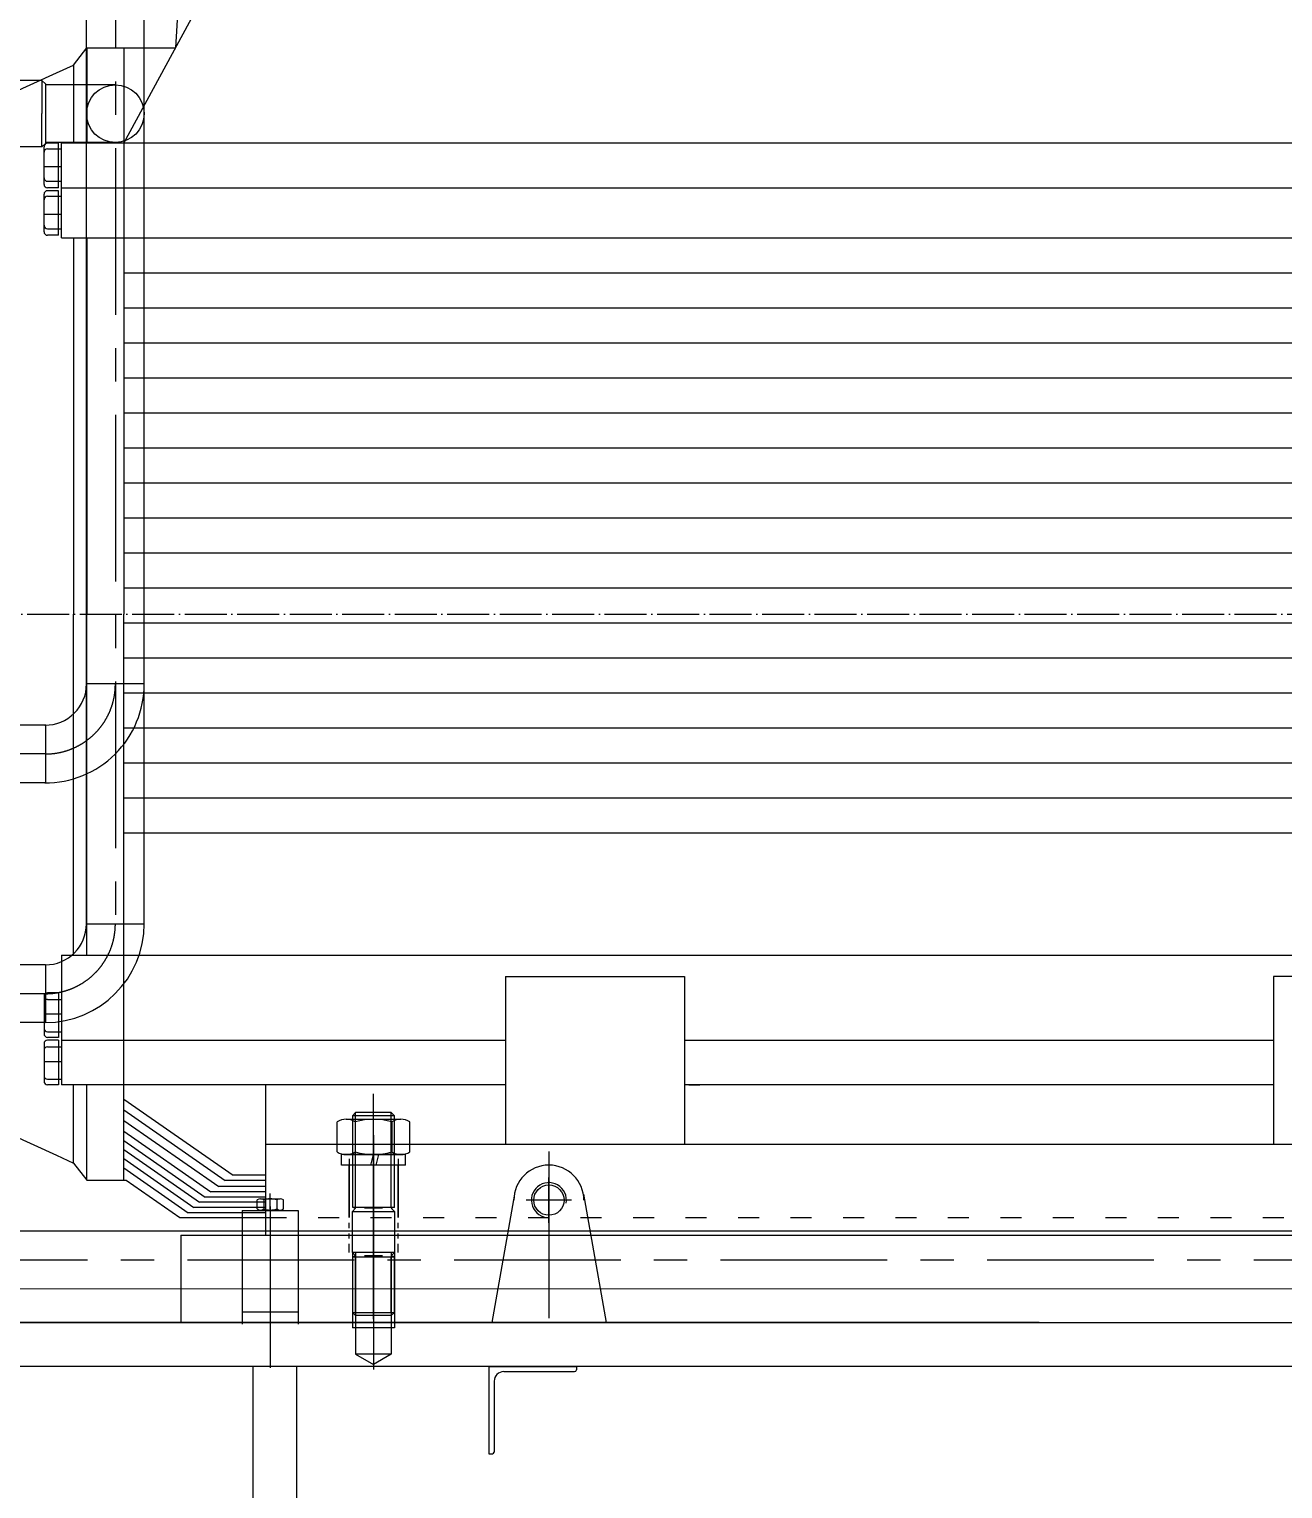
# Model space of a CAD drawing. Header units: millimetres. Extents: x 2 to 559190, y 2 to 426051.
# Drawn here: x 485966 to 504166, y 227083 to 248273 of the extents above; entities that cross this region are included whole.
import ezdxf

# ---------------------------------------------------------------- set-up
doc = ezdxf.new("R2010")
doc.units = ezdxf.units.MM
doc.header["$LTSCALE"] = 25.4
for name, pattern in [('ACAD_ISO03W100', [30, 12, -18]), ('ACAD_ISO04W100', [30, 24, -3, 0, -3]), ('CENTER', [50.8, 31.75, -6.35, 6.35, -6.35]), ('EB_DASH', [6, 3, -3]), ('EB_DASHDOTDOT', [45, 30, -3, 3, -3, 3, -3])]:
    doc.linetypes.add(name, pattern=pattern)
doc.layers.get('Defpoints').update_dxf_attribs({"lineweight": 5})
for name, color, linetype, lineweight in [('CAXA0', 7, 'Continuous', 5), ('CAXA1', 5, 'CENTER', 5), ('CAXA2', 6, 'EB_DASH', 5), ('图层1', 1, 'ACAD_ISO04W100', 5)]:
    doc.layers.add(name, color=color, linetype=linetype, lineweight=lineweight)
doc.styles.add('Roman', font='arial.ttf')
doc.styles.get("Standard").update_dxf_attribs({"font": 'arial.ttf'})
doc.dimstyles.new('ISO-25', dxfattribs={"dimscale": 30, "dimtxt": 38.1, "dimasz": 38.1, "dimexe": 50.8, "dimexo": 50.8, "dimgap": 15.875, "dimtad": 1, "dimtih": 1, "dimtoh": 1, "dimdec": 1, "dimlfac": 0.03937, "dimdsep": 46, "dimtxsty": 'Standard', "dimcen": 63.5, "dimclrd": 7, "dimclre": 7, "dimclrt": 7, "dimadec": 0, "dimazin": 0, "dimtfac": 1, "dimtdec": 1, "dimtmove": 0, "dimatfit": 3, "dimfxl": 25.4, "dimlwd": 5, "dimlwe": 5, "dimarcsym": 0})

# ---------------------------------------------------------------- blocks, each defined once
blk = doc.blocks.new('*D8')
at = {"color": 7, "linetype": 'Continuous', "lineweight": 5, "transparency": 16777216}
for p, q in [((518805, 231992), (518805, 202391)), ((409178, 226828), (409178, 202391)), ((410321, 203915), (517662, 203915))]:
    blk.add_line(p, q, dxfattribs=at)
at = {"color": 7, "transparency": 16777216}
for points in [[(410321, 204106), (410321, 203725), (409178, 203915)], [(517662, 204106), (517662, 203725), (518805, 203915)]]:
    blk.add_solid(points, dxfattribs=at)
at = {"layer": 'Defpoints', "color": 0, "transparency": 16777216}
for p in [(518805, 233516), (409178, 228352), (518805, 203915)]:
    blk.add_point(p, dxfattribs=at)
at = {"color": 7, "lineweight": 5, "transparency": 16777216, "insert": (462020, 206487), "char_height": 4191, "attachment_point": 5, "style": 'Roman'}
blk.add_mtext('B', dxfattribs=at)

msp = doc.modelspace()

# ---------------------------------------------------------------- linework, layer by layer
at = {"layer": 'CAXA0', "color": 7, "linetype": 'Continuous', "lineweight": 5}
for p, q in [((486798.26, 235285.28), (486798.26, 262028.81)), ((487636.46, 235285.28), (487636.46, 262028.81)), ((486150.53, 247528.77), (485782.23, 247528.77)), ((486201.33, 247478.66), (486150.53, 247529.46)), ((486150.53, 247529.46), (486150.53, 247046.86)), ((486201.33, 247478.66), (486150.53, 247529.46)), ((486201.33, 247478.66), (486201.33, 246615.06)), ((487217.33, 247465.96), (486201.33, 247465.96)), ((486150.53, 246564.26), (486150.53, 247046.86)), ((486150.53, 246563.57), (485782.23, 246563.57)), ((486201.33, 246615.06), (486150.53, 246564.26)), ((487217.33, 246627.76), (486201.33, 246627.76)), ((487636.46, 238766.53), (486798.26, 238766.53)), ((486205.82, 238169.62), (485527.7, 238169.62)), ((486201.33, 238169.6), (486201.33, 237331.43)), ((486208.29, 237331.42), (485528.81, 237331.42)), ((486798.23, 235285.97), (487636.46, 235285.97)), ((486201.33, 234689.07), (478138.24, 234689.07)), ((486201.33, 234689.07), (486201.33, 233850.87)), ((486201.33, 233850.87), (478138.24, 233850.87)), ((490658.81, 232497.74), (490704.53, 232543.46)), ((491268.41, 232497.74), (490658.81, 232497.74)), ((490658.81, 232497.74), (490658.81, 231171.86)), ((490704.53, 231171.86), (490704.53, 232543.46)), ((491222.69, 232543.46), (490704.53, 232543.46)), ((491222.69, 231171.86), (491222.69, 232543.46)), ((491268.41, 232497.74), (491222.69, 232543.46)), ((491268.41, 231171.86), (491268.41, 232497.74)), ((490437.01, 231972.79), (490437.01, 232408.01)), ((490569, 232446.94), (491360.89, 232446.94)), ((490700.98, 232408.01), (490700.98, 231972.79)), ((491228.91, 232408.01), (491228.91, 231972.79)), ((491492.87, 231972.79), (491492.87, 232408.01)), ((491427.1, 231933.86), (490500, 231933.86)), ((490500, 231781.46), (490500, 231933.86)), ((490569, 231933.86), (491360.89, 231933.86)), ((490929.39, 231801.18), (490964.94, 231933.86)), ((491003, 231781.46), (491043.83, 231933.86)), ((491427.1, 231781.46), (491427.1, 231933.86)), ((491427.1, 231781.46), (490500, 231781.46)), ((490924.11, 231781.46), (490929.39, 231801.18)), ((489275.22, 231144.81), (489275.22, 231276.8)), ((489322.88, 231292.08), (489608.84, 231292.08)), ((489370.54, 231276.8), (489370.54, 231144.81)), ((489561.18, 231276.8), (489561.18, 231144.81)), ((489656.5, 231144.81), (489656.5, 231276.8)), ((493010.67, 231361.73), (492681.61, 229495.53)), ((494011.24, 231361.73), (494340.3, 229495.53)), ((489059.04, 231123.58), (489871.84, 231123.58)), ((489059.04, 231123.58), (489059.04, 229472.78)), ((489322.88, 231129.52), (489608.84, 231129.52)), ((489871.84, 231123.58), (489871.84, 229472.78)), ((490658.81, 231171.86), (491268.41, 231171.86)), ((490658.81, 231171.86), (490704.53, 231155.99)), ((490658.81, 231108.36), (490704.53, 231155.99)), ((490658.81, 230511.46), (490658.81, 231108.36)), ((490658.81, 231108.36), (491268.41, 231108.36)), ((491093.15, 231155.99), (490834.07, 231155.99)), ((491268.41, 231171.86), (491222.69, 231155.99)), ((491268.41, 231108.36), (491222.69, 231155.99)), ((491268.41, 231108.36), (491268.41, 230511.46)), ((481338.25, 230829.05), (509682.24, 230824.61)), ((488169.7, 230765.46), (488169.7, 229495.53)), ((488169.7, 230765.46), (508261.11, 230765.46)), ((490658.81, 230511.46), (490658.81, 229420.56)), ((491268.41, 230511.46), (490658.81, 230511.46)), ((490704.53, 230463.84), (490658.81, 230511.46)), ((490658.81, 230447.96), (490704.53, 230463.84)), ((490658.81, 230447.96), (491268.41, 230447.96)), ((490658.81, 230447.96), (490658.81, 229642.78)), ((490704.53, 230511.46), (490704.53, 229038.29)), ((490704.53, 229642.78), (490704.53, 230447.96)), ((491093.15, 230463.84), (490834.07, 230463.84)), ((491222.69, 230511.46), (491222.69, 229038.29)), ((491222.69, 230463.84), (491268.41, 230511.46)), ((491268.41, 230447.96), (491222.69, 230463.84)), ((491222.69, 229642.78), (491222.69, 230447.96)), ((491268.41, 230511.46), (491268.41, 229420.56)), ((491268.41, 229642.78), (491268.41, 230447.96)), ((481338.25, 229990.85), (509682.24, 229986.41)), ((500628.07, 229495.52), (465081.18, 229495.52)), ((472714.39, 229495.52), (508261.29, 229495.52)), ((480194.23, 229495.53), (513849.17, 229495.53)), ((489059.04, 229650.38), (489871.84, 229650.38)), ((490658.81, 229642.78), (491268.41, 229642.78)), ((490704.53, 229597.06), (490658.81, 229642.78)), ((490704.53, 229642.78), (490704.53, 229597.06)), ((491222.69, 229597.06), (490704.53, 229597.06)), ((491222.69, 229642.78), (491222.69, 229597.06)), ((491222.69, 229597.06), (491268.41, 229642.78)), ((491268.41, 229419.29), (490658.81, 229419.29)), ((507753.24, 228860.53), (465081.18, 228860.53)), ((489211.23, 228860.53), (489211.23, 218573.53)), ((489846.23, 228860.53), (489846.23, 218573.53)), ((491222.69, 229038.29), (490704.53, 229038.29)), ((490704.53, 229038.29), (490963.61, 228888.71)), ((491222.69, 229038.29), (490963.61, 228888.71)), ((492640.29, 228860.53), (493910.29, 228860.53)), ((492640.29, 228860.53), (492640.29, 227590.53)), ((493910.29, 228860.53), (493910.29, 228809.73)), ((492716.49, 228644.63), (492716.49, 227615.93)), ((492856.19, 228784.33), (493884.89, 228784.33)), ((492640.29, 227590.53), (492691.09, 227590.53))]:
    msp.add_line(p, q, dxfattribs=at)
for centre, radius in [((487217.33, 247046.86), 419.1), ((493510.95, 231273.52), 219.63)]:
    msp.add_circle(centre, radius, dxfattribs=at)
for centre, radius, start, end in [((486201.33, 238766.53), 1435.13, 269.607106, 0), ((486201.33, 238766.53), 596.93, 269.3908, 0), ((486201.33, 235285.97), 596.9, 270, 0), ((486201.33, 235285.97), 1435.1, 270, 0), ((490569, 232203.74), 243.2, 57.132768, 122.867232), ((490964.94, 231532.54), 914.4, 73.221345, 106.778655), ((491360.89, 232203.74), 243.2, 57.132768, 122.867232), ((490569, 232177.06), 243.2, 237.132768, 302.867232), ((490964.94, 232848.26), 914.4, 253.221345, 286.778655), ((491360.89, 232177.06), 243.2, 237.132768, 302.867232), ((493510.95, 231273.52), 508, 0, 180), ((493510.95, 231273.52), 254, 350, 270), ((489322.88, 231210.15), 81.93, 54.42999, 125.57001), ((489465.86, 230987.28), 304.8, 71.776086, 108.223914), ((489608.84, 231210.15), 81.93, 54.42999, 125.57001), ((489322.88, 231211.46), 81.93, 234.42999, 305.57001), ((489465.86, 231434.32), 304.8, 251.776086, 288.223914), ((489608.84, 231211.46), 81.93, 234.42999, 305.57001), ((492856.19, 228644.63), 139.7, 90, 180), ((493884.89, 228809.73), 25.4, 270, 0), ((492691.09, 227615.93), 25.4, 270, 0)]:
    msp.add_arc(centre, radius, start, end, dxfattribs=at)
at = {"layer": 'CAXA1', "linetype": 'CENTER', "lineweight": 5, "ltscale": 3}
for p, q in [((487217.33, 262028.81), (487217.33, 235107.48)), ((486201.33, 237750.52), (468381.46, 237750.52)), ((486201.33, 234269.97), (478138.24, 234269.97)), ((490963.55, 231781.46), (490963.55, 232817.7)), ((490963.61, 229546.26), (490963.61, 232594.26)), ((490964.94, 231894.93), (490964.94, 232523.14)), ((490963.7, 232080.57), (490963.7, 229749.46)), ((490963.55, 231705.26), (490963.55, 232010.06)), ((493510.95, 231978), (493510.95, 229294.28)), ((493510.95, 230943.32), (493510.95, 231603.72)), ((489465.86, 231114.24), (489465.86, 231368.28)), ((493841.15, 231273.52), (493180.75, 231273.52)), ((489465.44, 231178.66), (489465.44, 228837.82)), ((490963.61, 229766.94), (490963.61, 230922.14)), ((490963.61, 230638.49), (490963.61, 228812.51)), ((476649.86, 230409.86), (509682.24, 230405.51))]:
    msp.add_line(p, q, dxfattribs=at)
for centre, start in [((486201.33, 238766.53), 270.000017), ((486201.33, 235285.97), 269.999996)]:
    msp.add_arc(centre, 1016, start, 0, dxfattribs=at)
at = {"layer": 'CAXA2', "color": 7, "linetype": 'EB_DASHDOTDOT', "lineweight": 5}
for p, q in [((490608.1, 231781.46), (490608.1, 230511.46)), ((491319.3, 231781.46), (491319.3, 230511.46))]:
    msp.add_line(p, q, dxfattribs=at)
at = {"layer": '图层1', "color": 7, "linetype": 'ByBlock', "lineweight": 5}
for p, q in [((488296.43, 251275.64), (488089.74, 248000.13)), ((487342.35, 246616.53), (488384.35, 248545.53)), ((486611.64, 247752.97), (486803.28, 248000.13)), ((486803.28, 248000.13), (486803.28, 246616.53)), ((486803.28, 248000.13), (487373.42, 248000.13)), ((487342.35, 248000.13), (487342.35, 239782.53)), ((487373.42, 248000.13), (488089.74, 248000.13)), ((486364.73, 247641), (486611.64, 247752.97)), ((486611.64, 247752.97), (486611.64, 246616.53)), ((485703.4, 247341.09), (486364.73, 247641)), ((486181.41, 246019.72), (486181.41, 246565.73)), ((486393.44, 246616.53), (486232.21, 246616.53)), ((486232.21, 246535.93), (486433.91, 246535.93)), ((486393.44, 245968.92), (486393.44, 246616.53)), ((513076.63, 246616.53), (486433.91, 246616.53)), ((486433.91, 245241.91), (486433.91, 246616.53)), ((486181.41, 246277.09), (486433.91, 246277.09)), ((486232.21, 246064.62), (486433.91, 246064.62)), ((486181.41, 245331.58), (486181.41, 245877.6)), ((486393.44, 245968.92), (486232.21, 245968.92)), ((486393.44, 245928.4), (486232.21, 245928.4)), ((486232.21, 245847.79), (486433.91, 245847.79)), ((486393.44, 245280.78), (486393.44, 245928.4)), ((486433.91, 245968.92), (513076.63, 245968.92)), ((486181.41, 245588.96), (486433.91, 245588.96)), ((486232.21, 245376.48), (486433.91, 245376.48)), ((486393.44, 245280.78), (486232.21, 245280.78)), ((486433.91, 245241.91), (513076.63, 245241.91)), ((486611.64, 245241.91), (486611.64, 239782.53)), ((486803.28, 245241.91), (486803.28, 239782.53)), ((487342.35, 244733.91), (510005.49, 244733.91)), ((487342.35, 244225.91), (510005.49, 244225.91)), ((487342.35, 243717.91), (510005.49, 243717.91)), ((487342.35, 243209.91), (510005.49, 243209.91)), ((487342.35, 242701.91), (510005.49, 242701.91)), ((487342.35, 242193.91), (510005.49, 242193.91)), ((487342.35, 241685.91), (510005.49, 241685.91)), ((487342.35, 241177.91), (510005.49, 241177.91)), ((487342.35, 240669.91), (510005.49, 240669.91)), ((487342.35, 240161.91), (510005.49, 240161.91)), ((486611.64, 234831.15), (486611.64, 239782.53)), ((486803.28, 234831.15), (486803.28, 239782.53)), ((487342.35, 231564.93), (487342.35, 239782.53)), ((487342.35, 239653.91), (510005.49, 239653.91)), ((487342.35, 239145.91), (510005.49, 239145.91)), ((487342.35, 238637.91), (510005.49, 238637.91)), ((487342.35, 238129.91), (510005.49, 238129.91)), ((487342.35, 237621.91), (510005.49, 237621.91)), ((487342.35, 237113.91), (510005.49, 237113.91)), ((487342.35, 236605.91), (510005.49, 236605.91)), ((486433.91, 234831.15), (513076.63, 234831.15)), ((486433.91, 234831.15), (486433.91, 232948.53)), ((492878.97, 234519.33), (492878.97, 232086.33)), ((492878.97, 234519.33), (495478.44, 234519.33)), ((495478.44, 234519.33), (495478.44, 232086.33)), ((506631.59, 234519.33), (504032.11, 234519.33)), ((504032.11, 234519.33), (504032.11, 232086.33)), ((486181.41, 234233.48), (486181.41, 233687.47)), ((486393.44, 234284.28), (486232.21, 234284.28)), ((486232.21, 234188.58), (486433.91, 234188.58)), ((486393.44, 234284.28), (486393.44, 233636.67)), ((486181.41, 233976.11), (486433.91, 233976.11)), ((486181.41, 233545.34), (486181.41, 232999.33)), ((486232.21, 233717.27), (486433.91, 233717.27)), ((486393.44, 233636.67), (486232.21, 233636.67)), ((486393.44, 233596.14), (486232.21, 233596.14)), ((486393.44, 233596.14), (486393.44, 232948.53)), ((486433.91, 233596.14), (492878.97, 233596.14)), ((495478.44, 233596.14), (504032.11, 233596.14)), ((486232.21, 233500.44), (486433.91, 233500.44)), ((486181.41, 233287.97), (486433.91, 233287.97)), ((486232.21, 233029.14), (486433.91, 233029.14)), ((486393.44, 232948.53), (486232.21, 232948.53)), ((492878.97, 232948.53), (486433.91, 232948.53)), ((486611.64, 231812.1), (486611.64, 232948.53)), ((486803.28, 231564.93), (486803.28, 232948.53)), ((489398.88, 232948.53), (489398.88, 230765.53)), ((504032.11, 232948.53), (495478.44, 232948.53)), ((495540.32, 232948.53), (495701.55, 232948.53)), ((487342.35, 232737.91), (488926.4, 231634.59)), ((487342.35, 232583.05), (488811.19, 231558.39)), ((487342.35, 232428.37), (488717.09, 231470.79)), ((487342.35, 232273.35), (488602.05, 231394.59)), ((485703.4, 232223.97), (486364.73, 231924.07)), ((487342.35, 232140.42), (488520.99, 231318.39)), ((489398.88, 232086.33), (501899.02, 232086.33)), ((501899.02, 232086.33), (508448.88, 232086.33)), ((486364.73, 231924.07), (486611.64, 231812.1)), ((487342.35, 232007.46), (488439.62, 231242.19)), ((487342.35, 231875.98), (488358.6, 231165.99)), ((490611.28, 231873.27), (490611.28, 231019.53)), ((491322.48, 231873.27), (491322.48, 231019.53)), ((486611.64, 231812.1), (486803.28, 231564.93)), ((487342.35, 231742.18), (488276.45, 231089.79)), ((489398.88, 231634.59), (488926.4, 231634.59)), ((486803.28, 231564.93), (487373.42, 231564.93)), ((487373.42, 231564.93), (488155.24, 231019.53)), ((489398.88, 231470.79), (488717.09, 231470.79)), ((489398.88, 231558.39), (488811.19, 231558.39)), ((489398.88, 231242.19), (488439.62, 231242.19)), ((489398.88, 231242.19), (488439.62, 231242.19)), ((489398.88, 231318.39), (488520.99, 231318.39)), ((489398.88, 231318.39), (488520.99, 231318.39)), ((489398.88, 231394.59), (488602.05, 231394.59)), ((488155.24, 231019.53), (489398.88, 231019.53)), ((489398.88, 231089.79), (488276.45, 231089.79)), ((489398.88, 231165.99), (488358.6, 231165.99)), ((489398.88, 230765.53), (501899.02, 230765.53)), ((501899.02, 230765.53), (508448.88, 230765.53))]:
    msp.add_line(p, q, dxfattribs=at)
at = {"layer": '图层1', "color": 7, "lineweight": 5}
for p, q in [((480602.87, 239782.53), (520043.14, 239782.53)), ((490966.88, 232215.18), (490966.88, 230765.53))]:
    msp.add_line(p, q, dxfattribs=at)
at = {"layer": '图层1', "color": 7, "linetype": 'ACAD_ISO03W100', "lineweight": 5}
msp.add_line((489398.88, 231019.53), (508448.88, 231019.53), dxfattribs=at)
at = {"layer": '图层1', "color": 7, "linetype": 'ByBlock', "lineweight": 5}
for centre, start, end in [((486232.21, 246565.73), 90, 180), ((486232.21, 246485.13), 90, 180), ((486232.21, 246115.42), 180, 270), ((486232.21, 246019.72), 180, 270), ((486232.21, 245877.6), 90, 180), ((486232.21, 245796.99), 90, 180), ((486232.21, 245427.28), 180, 270), ((486232.21, 245331.58), 180, 270), ((486232.21, 234233.48), 90, 180), ((486232.21, 234137.78), 90, 180), ((486232.21, 233768.07), 180, 270), ((486232.21, 233687.47), 180, 270), ((486232.21, 233545.34), 90, 180), ((486232.21, 233449.64), 90, 180), ((486232.21, 233079.94), 180, 270), ((486232.21, 232999.33), 180, 270)]:
    msp.add_arc(centre, 50.8, start, end, dxfattribs=at)

# ---------------------------------------------------------------- dimensions: what is measured, and where the dimension line sits
at = {"color": 7, "lineweight": 5}
dim = msp.add_linear_dim(base=(518805.28, 203915.07), p1=(409178.06, 228352.42), p2=(518805.28, 233515.54), text='B', dimstyle='ISO-25', override={"dimscale": 30, "dimtxt": 139.7, "dimpost": '\\X', "dimtxsty": 'Roman', "dimtmove": 1}, dxfattribs=at)
dim.commit()
dim.dimension.update_dxf_attribs({"geometry": '*D8', "text_midpoint": (462019.74, 203915.07), "dimtype": 160})

doc.saveas('drawing.dxf')
